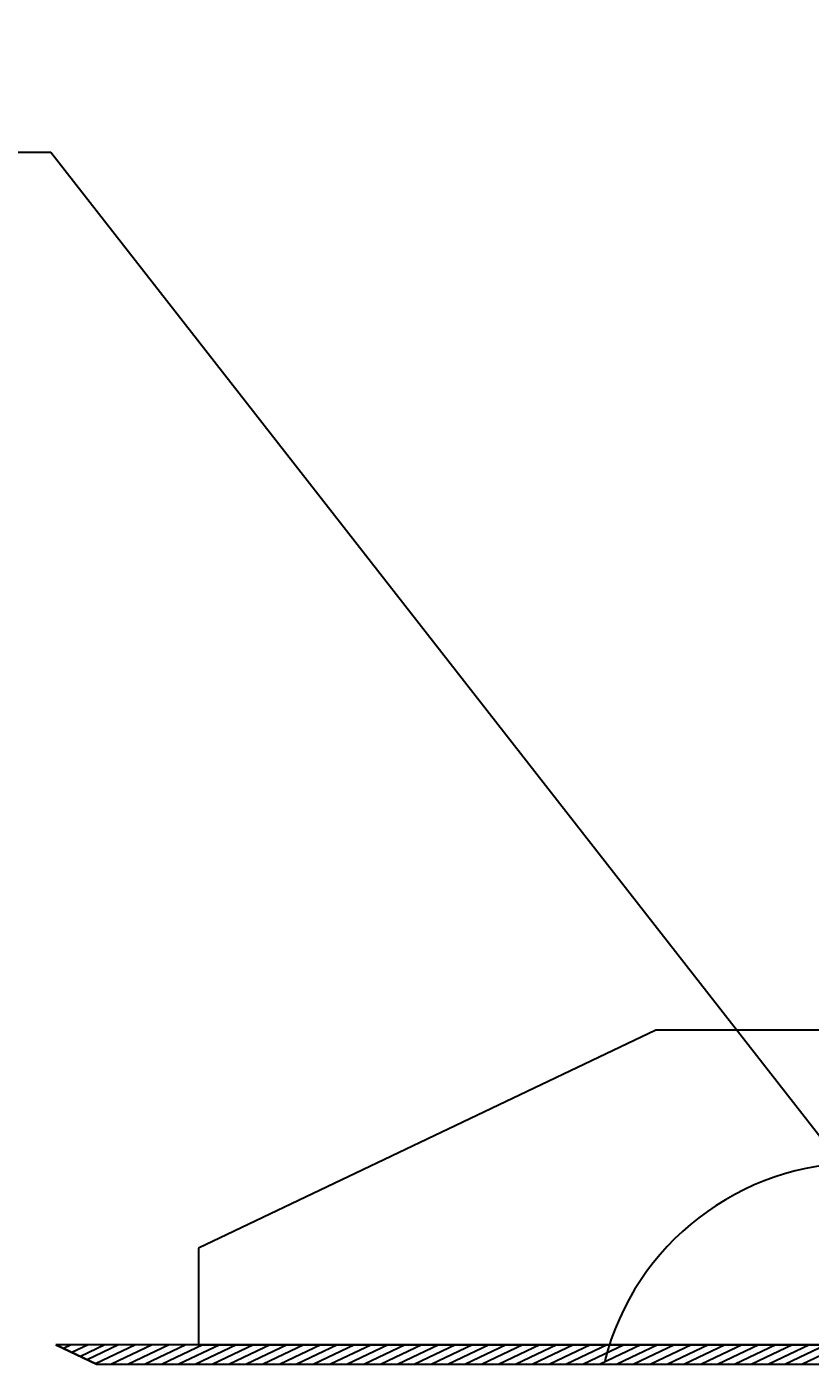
# Model space of a CAD drawing. Header units: millimetres. Extents: x 3739 to 12124, y 1417 to 5764.
# Drawn here: x 8891 to 8980.3, y 1719.2 to 1871.5 of the extents above; entities that cross this region are included whole.
import ezdxf
from ezdxf import colors
from ezdxf.entities.mleader import LeaderData, LeaderLine
from ezdxf.math import Vec2, Vec3

# ---------------------------------------------------------------- set-up
doc = ezdxf.new("R2010")
doc.units = ezdxf.units.MM
doc.header["$MEASUREMENT"] = 0
doc.styles.get("Standard").update_dxf_attribs({"font": 'arial.ttf'})

# ---------------------------------------------------------------- blocks, each defined once
blk = doc.blocks.new('_ClosedBlank')
at = {"color": 0, "linetype": 'ByBlock', "lineweight": -2}
for p, q in [((-1, 0.167), (0, 0)), ((-1, 0.167), (-1, -0.167)), ((0, 0), (-1, -0.167))]:
    blk.add_line(p, q, dxfattribs=at)

msp = doc.modelspace()

# ---------------------------------------------------------------- linework, layer by layer
for p, q in [((8962.7031, 1757.27087), (8910.59784, 1732.45199)), ((8985.861, 1757.27087), (8962.7031, 1757.27087)), ((8910.59784, 1732.45199), (8910.59784, 1721.42138)), ((8898.98504, 1719.21525), (8894.35346, 1721.42138)), ((8985.861, 1721.42138), (8894.35346, 1721.42138)), ((8894.35346, 1721.42138), (8898.98504, 1719.21525)), ((8910.59784, 1721.42138), (8985.861, 1721.42138)), ((8898.98504, 1719.21525), (8985.861, 1719.21525))]:
    msp.add_line(p, q)
at = {"linetype": 'Continuous'}
for p, q in [((8895.20882, 1721.44801), (8895.20882, 1721.44801)), ((8896.11237, 1721.42138), (8895.23292, 1721.00247)), ((8898.03804, 1721.42138), (8896.19575, 1720.54385)), ((8899.95699, 1721.42138), (8897.15523, 1720.08683)), ((8901.50507, 1721.42138), (8897.92927, 1719.71814)), ((8898.44459, 1721.15801), (8898.44459, 1721.15801)), ((8903.42403, 1721.42138), (8898.88875, 1719.26112)), ((8899.97644, 1721.15027), (8899.97644, 1721.15027)), ((8905.34299, 1721.42138), (8900.71141, 1719.21525)), ((8901.89539, 1721.15027), (8901.89539, 1721.15027)), ((8907.26195, 1721.42138), (8902.63037, 1719.21525)), ((8903.81435, 1721.15027), (8903.81435, 1721.15027)), ((8909.1809, 1721.42138), (8904.54933, 1719.21525)), ((8905.73331, 1721.15027), (8905.73331, 1721.15027)), ((8911.09986, 1721.42138), (8906.46828, 1719.21525)), ((8907.65227, 1721.15027), (8907.65227, 1721.15027)), ((8913.01882, 1721.42138), (8908.38724, 1719.21525)), ((8909.57122, 1721.15027), (8909.57122, 1721.15027)), ((8914.93778, 1721.42138), (8910.3062, 1719.21525)), ((8911.49018, 1721.15027), (8911.49018, 1721.15027)), ((8916.85673, 1721.42138), (8912.22516, 1719.21525)), ((8913.40914, 1721.15027), (8913.40914, 1721.15027)), ((8918.77569, 1721.42138), (8914.14411, 1719.21525)), ((8915.3281, 1721.15027), (8915.3281, 1721.15027)), ((8920.69465, 1721.42138), (8916.06307, 1719.21525)), ((8917.24705, 1721.15027), (8917.24705, 1721.15027)), ((8922.61361, 1721.42138), (8917.98203, 1719.21525)), ((8919.16601, 1721.15027), (8919.16601, 1721.15027)), ((8924.53256, 1721.42138), (8919.90099, 1719.21525)), ((8921.08497, 1721.15027), (8921.08497, 1721.15027)), ((8926.45152, 1721.42138), (8921.81994, 1719.21525)), ((8923.00393, 1721.15027), (8923.00393, 1721.15027)), ((8928.37048, 1721.42138), (8923.7389, 1719.21525)), ((8924.92289, 1721.15027), (8924.92289, 1721.15027)), ((8930.28944, 1721.42138), (8925.65786, 1719.21525)), ((8926.84184, 1721.15027), (8926.84184, 1721.15027)), ((8932.20839, 1721.42138), (8927.57682, 1719.21525)), ((8928.7608, 1721.15027), (8928.7608, 1721.15027)), ((8934.12735, 1721.42138), (8929.49577, 1719.21525)), ((8930.67976, 1721.15027), (8930.67976, 1721.15027)), ((8936.04631, 1721.42138), (8931.41473, 1719.21525)), ((8932.59872, 1721.15027), (8932.59872, 1721.15027)), ((8937.96527, 1721.42138), (8933.33369, 1719.21525)), ((8934.51767, 1721.15027), (8934.51767, 1721.15027)), ((8939.88422, 1721.42138), (8935.25265, 1719.21525)), ((8936.43663, 1721.15027), (8936.43663, 1721.15027)), ((8941.80318, 1721.42138), (8937.1716, 1719.21525)), ((8938.35559, 1721.15027), (8938.35559, 1721.15027)), ((8943.72214, 1721.42138), (8939.09056, 1719.21525)), ((8940.27455, 1721.15027), (8940.27455, 1721.15027)), ((8945.6411, 1721.42138), (8941.00952, 1719.21525)), ((8942.1935, 1721.15027), (8942.1935, 1721.15027)), ((8947.56005, 1721.42138), (8942.92848, 1719.21525)), ((8944.11246, 1721.15027), (8944.11246, 1721.15027)), ((8949.47901, 1721.42138), (8944.84743, 1719.21525)), ((8946.03142, 1721.15027), (8946.03142, 1721.15027)), ((8951.39797, 1721.42138), (8946.76639, 1719.21525)), ((8947.95038, 1721.15027), (8947.95038, 1721.15027)), ((8953.31693, 1721.42138), (8948.68535, 1719.21525)), ((8949.86933, 1721.15027), (8949.86933, 1721.15027)), ((8955.23589, 1721.42138), (8950.60431, 1719.21525)), ((8951.78829, 1721.15027), (8951.78829, 1721.15027)), ((8957.15484, 1721.42138), (8952.52326, 1719.21525)), ((8953.70725, 1721.15027), (8953.70725, 1721.15027)), ((8959.0738, 1721.42138), (8954.44222, 1719.21525)), ((8955.62621, 1721.15027), (8955.62621, 1721.15027)), ((8960.99276, 1721.42138), (8956.36118, 1719.21525)), ((8957.54516, 1721.15027), (8957.54516, 1721.15027)), ((8962.91172, 1721.42138), (8958.28014, 1719.21525)), ((8959.46412, 1721.15027), (8959.46412, 1721.15027)), ((8964.83067, 1721.42138), (8960.19909, 1719.21525)), ((8961.38308, 1721.15027), (8961.38308, 1721.15027)), ((8966.74963, 1721.42138), (8962.11805, 1719.21525)), ((8963.30204, 1721.15027), (8963.30204, 1721.15027)), ((8968.66859, 1721.42138), (8964.03701, 1719.21525)), ((8965.22099, 1721.15027), (8965.22099, 1721.15027)), ((8970.58755, 1721.42138), (8965.95597, 1719.21525)), ((8967.13995, 1721.15027), (8967.13995, 1721.15027)), ((8972.5065, 1721.42138), (8967.87492, 1719.21525)), ((8969.05891, 1721.15027), (8969.05891, 1721.15027)), ((8974.42546, 1721.42138), (8969.79388, 1719.21525)), ((8970.97787, 1721.15027), (8970.97787, 1721.15027)), ((8976.34442, 1721.42138), (8971.71284, 1719.21525)), ((8972.89682, 1721.15027), (8972.89682, 1721.15027)), ((8978.26338, 1721.42138), (8973.6318, 1719.21525)), ((8974.81578, 1721.15027), (8974.81578, 1721.15027)), ((8980.18233, 1721.42138), (8975.55075, 1719.21525)), ((8976.73474, 1721.15027), (8976.73474, 1721.15027)), ((8982.10129, 1721.42138), (8977.46971, 1719.21525)), ((8978.6537, 1721.15027), (8978.6537, 1721.15027)), ((8984.02025, 1721.42138), (8979.38867, 1719.21525)), ((8897.48512, 1720.70099), (8897.48512, 1720.70099)), ((8899.97644, 1720.23623), (8899.97644, 1720.23623)), ((8900.93592, 1720.69325), (8900.93592, 1720.69325)), ((8900.93592, 1719.77921), (8900.93592, 1719.77921)), ((8901.89539, 1720.23623), (8901.89539, 1720.23623)), ((8902.85487, 1720.69325), (8902.85487, 1720.69325)), ((8902.85487, 1719.77921), (8902.85487, 1719.77921)), ((8903.81435, 1720.23623), (8903.81435, 1720.23623)), ((8904.77383, 1720.69325), (8904.77383, 1720.69325)), ((8904.77383, 1719.77921), (8904.77383, 1719.77921)), ((8905.73331, 1720.23623), (8905.73331, 1720.23623)), ((8906.69279, 1720.69325), (8906.69279, 1720.69325)), ((8906.69279, 1719.77921), (8906.69279, 1719.77921)), ((8907.65227, 1720.23623), (8907.65227, 1720.23623)), ((8908.61175, 1720.69325), (8908.61175, 1720.69325)), ((8908.61175, 1719.77921), (8908.61175, 1719.77921)), ((8909.57122, 1720.23623), (8909.57122, 1720.23623)), ((8910.5307, 1720.69325), (8910.5307, 1720.69325)), ((8910.5307, 1719.77921), (8910.5307, 1719.77921)), ((8911.49018, 1720.23623), (8911.49018, 1720.23623)), ((8912.44966, 1720.69325), (8912.44966, 1720.69325)), ((8912.44966, 1719.77921), (8912.44966, 1719.77921)), ((8913.40914, 1720.23623), (8913.40914, 1720.23623)), ((8914.36862, 1720.69325), (8914.36862, 1720.69325)), ((8914.36862, 1719.77921), (8914.36862, 1719.77921)), ((8915.3281, 1720.23623), (8915.3281, 1720.23623)), ((8916.28758, 1720.69325), (8916.28758, 1720.69325)), ((8916.28758, 1719.77921), (8916.28758, 1719.77921)), ((8917.24705, 1720.23623), (8917.24705, 1720.23623)), ((8918.20653, 1720.69325), (8918.20653, 1720.69325)), ((8918.20653, 1719.77921), (8918.20653, 1719.77921)), ((8919.16601, 1720.23623), (8919.16601, 1720.23623)), ((8920.12549, 1720.69325), (8920.12549, 1720.69325)), ((8920.12549, 1719.77921), (8920.12549, 1719.77921)), ((8921.08497, 1720.23623), (8921.08497, 1720.23623)), ((8922.04445, 1720.69325), (8922.04445, 1720.69325)), ((8922.04445, 1719.77921), (8922.04445, 1719.77921)), ((8923.00393, 1720.23623), (8923.00393, 1720.23623)), ((8923.96341, 1720.69325), (8923.96341, 1720.69325)), ((8923.96341, 1719.77921), (8923.96341, 1719.77921)), ((8924.92289, 1720.23623), (8924.92289, 1720.23623)), ((8925.88236, 1720.69325), (8925.88236, 1720.69325)), ((8925.88236, 1719.77921), (8925.88236, 1719.77921)), ((8926.84184, 1720.23623), (8926.84184, 1720.23623)), ((8927.80132, 1720.69325), (8927.80132, 1720.69325)), ((8927.80132, 1719.77921), (8927.80132, 1719.77921)), ((8928.7608, 1720.23623), (8928.7608, 1720.23623)), ((8929.72028, 1720.69325), (8929.72028, 1720.69325)), ((8929.72028, 1719.77921), (8929.72028, 1719.77921)), ((8930.67976, 1720.23623), (8930.67976, 1720.23623)), ((8931.63924, 1720.69325), (8931.63924, 1720.69325)), ((8931.63924, 1719.77921), (8931.63924, 1719.77921)), ((8932.59872, 1720.23623), (8932.59872, 1720.23623)), ((8933.55819, 1720.69325), (8933.55819, 1720.69325)), ((8933.55819, 1719.77921), (8933.55819, 1719.77921)), ((8934.51767, 1720.23623), (8934.51767, 1720.23623)), ((8935.47715, 1720.69325), (8935.47715, 1720.69325)), ((8935.47715, 1719.77921), (8935.47715, 1719.77921)), ((8936.43663, 1720.23623), (8936.43663, 1720.23623)), ((8937.39611, 1720.69325), (8937.39611, 1720.69325)), ((8937.39611, 1719.77921), (8937.39611, 1719.77921)), ((8938.35559, 1720.23623), (8938.35559, 1720.23623)), ((8939.31507, 1720.69325), (8939.31507, 1720.69325)), ((8939.31507, 1719.77921), (8939.31507, 1719.77921)), ((8940.27455, 1720.23623), (8940.27455, 1720.23623)), ((8941.23402, 1720.69325), (8941.23402, 1720.69325)), ((8941.23402, 1719.77921), (8941.23402, 1719.77921)), ((8942.1935, 1720.23623), (8942.1935, 1720.23623)), ((8943.15298, 1720.69325), (8943.15298, 1720.69325)), ((8943.15298, 1719.77921), (8943.15298, 1719.77921)), ((8944.11246, 1720.23623), (8944.11246, 1720.23623)), ((8945.07194, 1720.69325), (8945.07194, 1720.69325)), ((8945.07194, 1719.77921), (8945.07194, 1719.77921)), ((8946.03142, 1720.23623), (8946.03142, 1720.23623)), ((8946.9909, 1720.69325), (8946.9909, 1720.69325)), ((8946.9909, 1719.77921), (8946.9909, 1719.77921)), ((8947.95038, 1720.23623), (8947.95038, 1720.23623)), ((8948.90985, 1720.69325), (8948.90985, 1720.69325)), ((8948.90985, 1719.77921), (8948.90985, 1719.77921)), ((8949.86933, 1720.23623), (8949.86933, 1720.23623)), ((8950.82881, 1720.69325), (8950.82881, 1720.69325)), ((8950.82881, 1719.77921), (8950.82881, 1719.77921)), ((8951.78829, 1720.23623), (8951.78829, 1720.23623)), ((8952.74777, 1720.69325), (8952.74777, 1720.69325)), ((8952.74777, 1719.77921), (8952.74777, 1719.77921)), ((8953.70725, 1720.23623), (8953.70725, 1720.23623)), ((8954.66673, 1720.69325), (8954.66673, 1720.69325)), ((8954.66673, 1719.77921), (8954.66673, 1719.77921)), ((8955.62621, 1720.23623), (8955.62621, 1720.23623)), ((8956.58568, 1720.69325), (8956.58568, 1720.69325)), ((8956.58568, 1719.77921), (8956.58568, 1719.77921)), ((8957.54516, 1720.23623), (8957.54516, 1720.23623)), ((8958.50464, 1720.69325), (8958.50464, 1720.69325)), ((8958.50464, 1719.77921), (8958.50464, 1719.77921)), ((8959.46412, 1720.23623), (8959.46412, 1720.23623)), ((8960.4236, 1720.69325), (8960.4236, 1720.69325)), ((8960.4236, 1719.77921), (8960.4236, 1719.77921)), ((8961.38308, 1720.23623), (8961.38308, 1720.23623)), ((8962.34256, 1720.69325), (8962.34256, 1720.69325)), ((8962.34256, 1719.77921), (8962.34256, 1719.77921)), ((8963.30204, 1720.23623), (8963.30204, 1720.23623)), ((8964.26151, 1720.69325), (8964.26151, 1720.69325)), ((8964.26151, 1719.77921), (8964.26151, 1719.77921)), ((8965.22099, 1720.23623), (8965.22099, 1720.23623)), ((8966.18047, 1720.69325), (8966.18047, 1720.69325)), ((8966.18047, 1719.77921), (8966.18047, 1719.77921)), ((8967.13995, 1720.23623), (8967.13995, 1720.23623)), ((8968.09943, 1720.69325), (8968.09943, 1720.69325)), ((8968.09943, 1719.77921), (8968.09943, 1719.77921)), ((8969.05891, 1720.23623), (8969.05891, 1720.23623)), ((8970.01839, 1720.69325), (8970.01839, 1720.69325)), ((8970.01839, 1719.77921), (8970.01839, 1719.77921)), ((8970.97787, 1720.23623), (8970.97787, 1720.23623)), ((8971.93735, 1720.69325), (8971.93735, 1720.69325)), ((8971.93735, 1719.77921), (8971.93735, 1719.77921)), ((8972.89682, 1720.23623), (8972.89682, 1720.23623)), ((8973.8563, 1720.69325), (8973.8563, 1720.69325)), ((8973.8563, 1719.77921), (8973.8563, 1719.77921)), ((8974.81578, 1720.23623), (8974.81578, 1720.23623)), ((8975.77526, 1720.69325), (8975.77526, 1720.69325)), ((8975.77526, 1719.77921), (8975.77526, 1719.77921)), ((8976.73474, 1720.23623), (8976.73474, 1720.23623)), ((8977.69422, 1720.69325), (8977.69422, 1720.69325)), ((8977.69422, 1719.77921), (8977.69422, 1719.77921)), ((8978.6537, 1720.23623), (8978.6537, 1720.23623)), ((8979.61318, 1720.69325), (8979.61318, 1720.69325)), ((8979.61318, 1719.77921), (8979.61318, 1719.77921)), ((8899.97644, 1719.32219), (8899.97644, 1719.32219)), ((8901.89539, 1719.32219), (8901.89539, 1719.32219)), ((8903.81435, 1719.32219), (8903.81435, 1719.32219)), ((8905.73331, 1719.32219), (8905.73331, 1719.32219)), ((8907.65227, 1719.32219), (8907.65227, 1719.32219)), ((8909.57122, 1719.32219), (8909.57122, 1719.32219)), ((8911.49018, 1719.32219), (8911.49018, 1719.32219)), ((8913.40914, 1719.32219), (8913.40914, 1719.32219)), ((8915.3281, 1719.32219), (8915.3281, 1719.32219)), ((8917.24705, 1719.32219), (8917.24705, 1719.32219)), ((8919.16601, 1719.32219), (8919.16601, 1719.32219)), ((8921.08497, 1719.32219), (8921.08497, 1719.32219)), ((8923.00393, 1719.32219), (8923.00393, 1719.32219)), ((8924.92289, 1719.32219), (8924.92289, 1719.32219)), ((8926.84184, 1719.32219), (8926.84184, 1719.32219)), ((8928.7608, 1719.32219), (8928.7608, 1719.32219)), ((8930.67976, 1719.32219), (8930.67976, 1719.32219)), ((8932.59872, 1719.32219), (8932.59872, 1719.32219)), ((8934.51767, 1719.32219), (8934.51767, 1719.32219)), ((8936.43663, 1719.32219), (8936.43663, 1719.32219)), ((8938.35559, 1719.32219), (8938.35559, 1719.32219)), ((8940.27455, 1719.32219), (8940.27455, 1719.32219)), ((8942.1935, 1719.32219), (8942.1935, 1719.32219)), ((8944.11246, 1719.32219), (8944.11246, 1719.32219)), ((8946.03142, 1719.32219), (8946.03142, 1719.32219)), ((8947.95038, 1719.32219), (8947.95038, 1719.32219)), ((8949.86933, 1719.32219), (8949.86933, 1719.32219)), ((8951.78829, 1719.32219), (8951.78829, 1719.32219)), ((8953.70725, 1719.32219), (8953.70725, 1719.32219)), ((8955.62621, 1719.32219), (8955.62621, 1719.32219)), ((8957.54516, 1719.32219), (8957.54516, 1719.32219)), ((8959.46412, 1719.32219), (8959.46412, 1719.32219)), ((8961.38308, 1719.32219), (8961.38308, 1719.32219)), ((8963.30204, 1719.32219), (8963.30204, 1719.32219)), ((8965.22099, 1719.32219), (8965.22099, 1719.32219)), ((8967.13995, 1719.32219), (8967.13995, 1719.32219)), ((8969.05891, 1719.32219), (8969.05891, 1719.32219)), ((8970.97787, 1719.32219), (8970.97787, 1719.32219)), ((8972.89682, 1719.32219), (8972.89682, 1719.32219)), ((8974.81578, 1719.32219), (8974.81578, 1719.32219)), ((8976.73474, 1719.32219), (8976.73474, 1719.32219)), ((8978.6537, 1719.32219), (8978.6537, 1719.32219))]:
    msp.add_line(p, q, dxfattribs=at)
msp.add_arc((8985.93211, 1712.15789), 30, 89.7786507, 165.6204387)

# ---------------------------------------------------------------- leaders
ml = msp.add_multileader_mtext('Standard')
ml.set_content('4 Nos. Lock\\PBolt %%C11 mm', color=256)
ml.set_leader_properties()
ml.set_arrow_properties(name='CLOSEDBLANK')
ml.build(insert=Vec2(0, 0))
ml.multileader.update_dxf_attribs({"text_left_attachment_type": 6, "dogleg_length": 0.36, "arrow_head_size": 10})
ctx = ml.context
ctx.base_point, ctx.char_height, ctx.arrow_head_size, ctx.landing_gap_size, ctx.plane_origin = Vec3(8552.55231, 1840.18051), 25, 10, 15, Vec3(9173.65381, 1742.62359)
ctx.left_attachment, ctx.text_align_type = 6, 2
notes = []
notes.append((ctx, [(1, (1, 1, 0), (8893.79894, 1857.17744), (-1, 0), 112.26982, [(0, [(8995.12416, 1727.49225)], 0, [])])]))
ctx.mtext.insert, ctx.mtext.width, ctx.mtext.alignment, ctx.mtext.line_spacing_factor, ctx.mtext.line_spacing_style, ctx.mtext.flow_direction = Vec3(8766.52912, 1870.18051), 301.3291937, 3, 0.9, 2, 5
for ctx, leaders in notes:
    for number, flags, end, landing, length, lines in leaders:
        leader = LeaderData()
        leader.index, (leader.has_last_leader_line, leader.has_dogleg_vector, leader.attachment_direction) = number, flags
        leader.last_leader_point, leader.dogleg_vector, leader.dogleg_length = Vec3(end), Vec3(landing), length
        for number, points, colour, breaks in lines:
            line = LeaderLine()
            line.index, line.vertices, line.color, line.breaks = number, Vec3.list(points), colors.encode_raw_color(colour), breaks
            leader.lines.append(line)
        ctx.leaders.append(leader)

doc.saveas('drawing.dxf')
